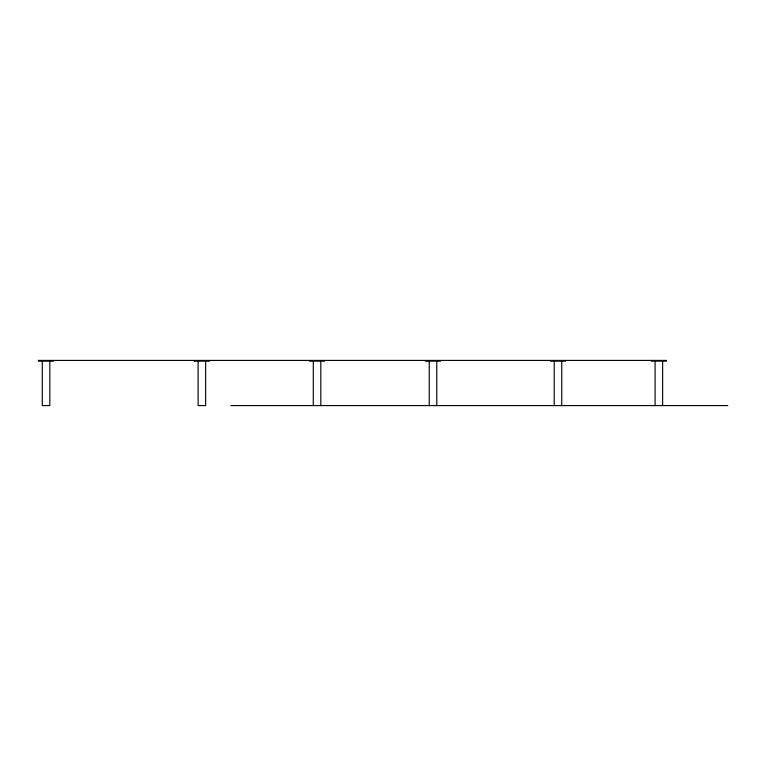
<?xml version="1.0" encoding="UTF-8"?>
<svg xmlns="http://www.w3.org/2000/svg" width="766" height="766" viewBox="0 0 766 766"><rect width="100%" height="100%" fill="white"/><g stroke="black" fill="none" stroke-linecap="round" stroke-linejoin="round"><path stroke-width="1.15" d="M38.3 360.413L666.382 360.413L666.382 361.169L651.33 361.169L651.33 360.413M194.344 361.169L194.344 360.413L194.334 361.169L209.396 361.169L209.396 360.413M230.825 405.587L727.7 405.587M662.619 361.169L662.619 405.587M655.093 361.169L655.093 405.587M565.519 360.413L565.519 361.169L550.457 361.169L550.457 360.413M561.756 361.169L561.756 405.587M554.23 361.169L554.23 405.587M440.536 360.413L440.536 361.169L425.475 361.169L425.475 360.413M436.764 361.169L436.764 405.587M429.238 361.169L429.238 405.587M324.583 360.413L324.583 361.169L309.531 361.169L309.531 360.413M320.82 361.169L320.82 405.587M313.294 361.169L313.294 405.587M205.633 361.169L205.633 405.587L198.107 405.587L198.107 361.169M53.582 360.413L53.582 361.169L38.52 361.169L38.53 360.413M49.819 361.169L49.819 405.587L42.283 405.587L42.283 361.169"/></g></svg>
